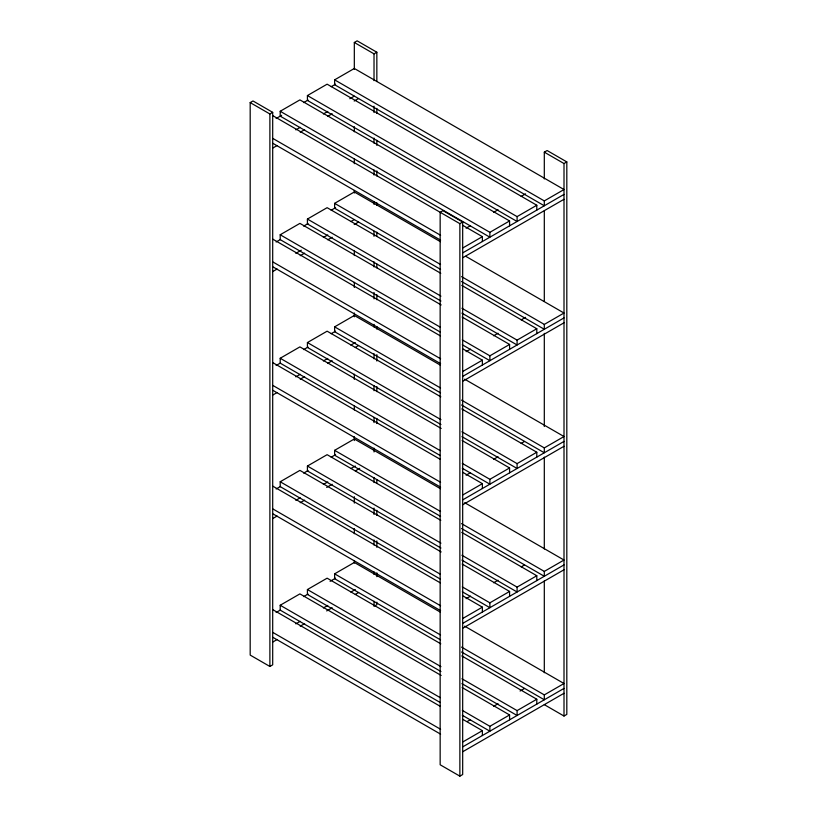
<?xml version="1.0" encoding="UTF-8"?>
<svg xmlns="http://www.w3.org/2000/svg" width="817" height="817" viewBox="0 0 817 817"><rect width="100%" height="100%" fill="white"/><g stroke="black" fill="none" stroke-linecap="round" stroke-linejoin="round"><path stroke-width="1.23" d="M250.186 102.595L252.994 100.971L272.694 112.348L272.694 664.844L269.886 666.468L250.186 655.091L250.186 102.595L269.886 113.971L272.694 112.348M354.323 69.271L354.323 42.474L357.131 40.85L376.841 52.227L376.841 81.567M354.323 42.474L374.023 53.851L376.841 52.227M280.2 111.265L489.883 232.324L489.883 237.196L280.2 116.137L280.2 111.265L299.91 99.888L509.583 220.947L509.583 225.829M307.417 95.558L517.09 216.617L517.09 221.489L307.417 100.43L307.417 95.558L327.117 84.182L536.8 205.241L536.8 210.112M334.623 79.852L354.323 68.475L564.006 189.534L544.306 200.911L334.623 79.852L334.623 84.723L544.306 205.782L544.306 200.911M276.126 118.496L281.63 115.32M303.658 102.595L308.06 100.052M331.191 86.704L335.593 84.161M295.825 129.872L300.237 127.329M323.358 113.971L327.77 111.429M349.788 98.714L354.2 96.171M272.694 148.102L277.106 145.559M300.237 132.201L304.639 129.658M327.77 116.3L332.172 113.757M354.2 101.042L358.602 98.5M440.22 332.029L280.2 239.636L280.2 234.765L299.91 223.388L441.17 304.945M440.945 301.024L307.417 223.929L307.417 219.058L327.117 207.681L440.782 273.307M440.567 269.385L334.623 208.223L334.623 203.351L354.323 191.975L440.404 241.669M276.126 241.995L280.527 239.452M303.658 226.095L308.06 223.552M331.191 210.204L335.593 207.661M295.825 253.372L301.33 250.186M323.358 237.471L327.77 234.928M350.891 221.57L354.2 219.671M272.694 271.591L277.106 269.048M300.237 255.701L304.639 253.158M327.77 239.8L332.172 237.257M354.2 224.542L358.602 221.999M544.306 178.954L544.306 152.156L547.114 150.532L566.814 161.909L566.814 714.405L564.006 716.029L544.306 704.652M272.694 115.595L459.869 223.654L462.677 222.03L462.677 774.526L459.869 776.15L440.159 764.773L440.159 212.287L442.977 210.653L462.677 222.03M544.306 152.156L564.006 163.533L566.814 161.909M466.109 228.178L470.51 225.635M493.642 212.287L498.043 209.744M521.175 196.386L525.576 193.843M462.677 248.031L482.377 236.654L482.377 241.536M489.883 232.324L509.583 220.947M517.09 216.617L536.8 205.241M440.22 455.529L280.2 363.136L280.2 358.265L299.91 346.888L441.17 428.445M440.945 424.523L307.417 347.429L307.417 342.558L327.117 331.181L440.782 396.807M440.567 392.885L334.623 331.722L334.623 326.851L354.323 315.474L440.404 365.168M462.677 252.902L564.006 194.405M276.126 365.495L280.527 362.952M303.658 349.594L308.06 347.051M331.191 333.704L335.593 331.161M462.677 257.784L564.006 199.287M295.825 376.862L300.237 374.319M323.358 360.971L327.77 358.428M350.891 345.07L355.303 342.527M272.694 395.091L277.106 392.548M300.237 379.2L304.639 376.657M327.77 363.299L332.172 360.757M355.303 347.409L358.602 345.499M466.109 351.678L470.51 349.135M493.642 335.777L498.043 333.234M521.175 319.886L525.576 317.343M462.677 371.531L482.377 360.154L482.377 365.036M462.299 339.892L489.883 355.824L509.583 344.447L509.583 349.319M461.911 308.254L517.09 340.117L536.8 328.74L536.8 333.612M461.534 276.616L544.306 324.41L564.006 313.034L465.782 256.324M440.22 579.018L280.2 486.636L280.2 481.764L299.91 470.388L441.17 551.945M440.945 548.023L307.417 470.929L307.417 466.047L327.117 454.681L440.782 520.306M440.567 516.385L334.623 455.222L334.623 450.341L354.323 438.974L440.404 488.668M462.677 376.402L564.006 317.905M276.126 488.995L280.527 486.442M303.658 473.094L308.06 470.551M331.191 457.193L335.593 454.65M462.677 381.284L564.006 322.786M295.825 500.361L300.237 497.819M323.358 484.471L327.77 481.928M350.891 468.57L355.303 466.027M272.694 518.591L277.106 516.048M300.237 502.7L304.639 500.157M326.667 487.432L332.172 484.256M355.303 470.909L359.705 468.355M466.109 475.177L470.51 472.635M493.642 459.277L498.043 456.734M521.175 443.386L524.473 441.476M462.677 495.031L482.377 483.654L482.377 488.525M462.299 463.392L489.883 479.324L509.583 467.947L509.583 472.818M461.911 431.754L517.09 463.617L536.8 452.24L536.8 457.112M461.534 400.116L544.306 447.91L564.006 436.533L464.679 379.19M440.22 702.518L280.2 610.136L280.2 605.254L299.91 593.888L441.17 675.445M440.945 671.523L307.417 594.429L307.417 589.547L327.117 578.181L440.782 643.806M440.567 639.885L334.623 578.722L334.623 573.84L354.323 562.464L440.404 612.168M462.677 499.902L564.006 441.405M276.126 612.484L280.527 609.942M303.658 596.594L308.06 594.051M330.088 581.336L335.593 578.15M462.677 504.783L564.006 446.276M295.825 623.861L300.237 621.318M323.358 607.971L327.77 605.428M350.891 592.07L355.303 589.527M272.694 642.091L277.106 639.548M300.237 626.19L304.639 623.647M326.667 610.932L332.172 607.756M355.303 594.398L358.602 592.499M374.962 605.806L376.841 604.713L376.841 602.17M466.109 598.677L470.51 596.134M493.642 582.776L498.043 580.233M521.175 566.886L524.473 564.976M462.677 618.53L482.377 607.154L482.377 612.025M462.299 586.892L489.883 602.823L509.583 591.447L509.583 596.318M461.911 555.254L517.09 587.106L536.8 575.74L536.8 580.611M461.534 523.615L544.306 571.4L564.006 560.033L464.679 502.69M462.677 623.402L564.006 564.904M462.677 628.273L564.006 569.776M467.212 721.534L470.51 719.634M493.642 706.276L498.043 703.733M520.072 691.019L524.473 688.476M462.677 742.03L482.377 730.653L482.377 735.525M462.299 710.392L489.883 726.313L509.583 714.946L509.583 719.818M461.911 678.753L517.09 710.606L536.8 699.24L536.8 704.111M461.534 647.115L544.306 694.899L564.006 683.523L464.679 626.179M462.677 746.901L564.006 688.404M462.677 751.773L564.006 693.276M462.514 225.186L482.377 236.654M272.858 138.441L440.608 235.286M272.858 143.312L440.608 240.167M334.623 203.351L440.567 264.514M461.534 281.497L544.306 329.282L544.306 324.41M461.748 285.409L536.8 328.74M307.417 219.058L440.945 296.152M461.911 313.136L517.09 344.988L517.09 340.117M462.136 317.047L509.583 344.447M280.2 234.765L440.22 327.147M462.299 344.764L489.883 360.695L489.883 355.824M272.694 239.095L440.445 335.94M462.514 348.685L482.377 360.154M272.858 261.94L440.608 358.786M272.858 266.812L440.608 363.667M334.623 326.851L440.567 388.014M461.534 404.997L544.306 452.781L544.306 447.91M461.748 408.908L536.8 452.24M307.417 342.558L440.945 419.652M461.911 436.625L517.09 468.488L517.09 463.617M462.136 440.547L509.583 467.947M280.2 358.265L440.22 450.647M462.299 468.264L489.883 484.195L489.883 479.324M272.694 362.595L440.445 459.44M462.514 472.185L482.377 483.654M272.858 385.44L440.608 482.285M272.858 390.312L440.608 487.157M334.623 450.341L440.567 511.513M461.534 528.497L544.306 576.281L544.306 571.4M461.748 532.408L536.8 575.74M307.417 466.047L440.945 543.152M461.911 560.125L517.09 591.988L517.09 587.106M462.136 564.047L509.583 591.447M280.2 481.764L440.22 574.147M462.299 591.763L489.883 607.695L489.883 602.823M272.694 486.095L440.445 582.94M462.514 595.685L482.377 607.154M272.858 508.94L440.608 605.785M272.858 513.811L440.608 610.656M334.623 573.84L440.567 635.013M461.534 651.986L544.306 699.781L544.306 694.899M461.748 655.908L536.8 699.24M307.417 589.547L440.945 666.641M461.911 683.625L517.09 715.488L517.09 710.606M462.136 687.546L509.583 714.946M280.2 605.254L440.22 697.647M462.299 715.263L489.883 731.195L489.883 726.313M272.694 609.594L440.445 706.439M462.514 719.185L482.377 730.653M272.858 632.44L440.608 729.285M272.858 637.311L440.608 734.156M564.006 163.533L564.006 716.029M544.306 210.857L544.306 301.442M544.306 333.346L544.306 426.494M544.306 457.112L544.306 548.983M544.306 580.887L544.306 672.748M459.869 223.654L459.869 776.15M376.841 108.365L376.841 113.471M376.841 140.269L376.841 145.375M376.841 170.886L376.841 175.992M376.841 202.79L376.841 205.343M376.841 232.14L376.841 235.96M376.841 264.034L376.841 267.864M376.841 294.661L376.841 299.757M376.841 326.555L376.841 329.108M376.841 354.629L376.841 361.012M376.841 386.523L376.841 391.629M376.841 418.427L376.841 423.533M376.841 479.671L376.841 483.501M376.841 510.298L376.841 515.404M376.841 540.915L376.841 547.298M376.841 572.819L376.841 576.649M374.023 53.851L374.023 80.648M374.023 106.169L374.023 112.542M374.023 138.063L374.023 143.169M374.023 169.967L374.023 175.063M374.023 201.86L374.023 204.413M374.023 231.211L374.023 236.317M374.023 261.828L374.023 266.934M374.023 292.455L374.023 298.838M374.023 324.349L374.023 326.902M374.023 353.7L374.023 358.806M374.023 385.604L374.023 390.7M374.023 417.497L374.023 422.603M374.023 448.125L374.023 451.954M374.023 477.465L374.023 482.571M374.023 508.092L374.023 514.475M374.023 539.996L374.023 545.092M374.023 571.89L374.023 574.443M374.023 601.241L374.023 606.347M354.323 126.686L354.323 131.792M354.323 158.59L354.323 163.696M354.323 190.484L354.323 193.037M354.323 250.462L354.323 255.558M354.323 282.355L354.323 287.461M354.323 312.982L354.323 316.812M354.323 374.227L354.323 379.333M354.323 406.12L354.323 409.95M354.323 436.748L354.323 440.577M354.323 496.716L354.323 503.098M354.323 528.619L354.323 533.726M354.323 560.513L354.323 563.066M269.886 113.971L269.886 666.468"/></g></svg>
